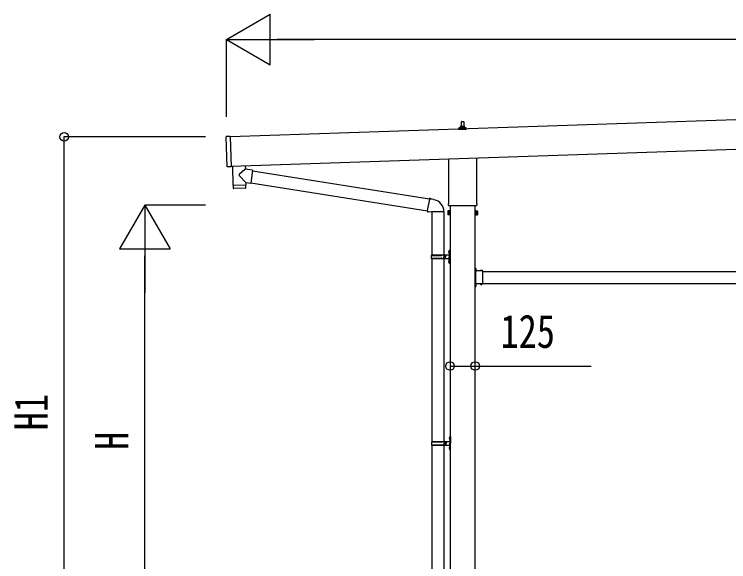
# Model space of a CAD drawing. Units: millimetres, scale not verified. Extents: x -21025 to 21025, y -14850 to 14850.
# Drawn here: x 94 to 3630, y -3301 to -594 of the extents above; entities that cross this region are included whole.
import ezdxf
from ezdxf.enums import TextEntityAlignment as Align

# ---------------------------------------------------------------- set-up
doc = ezdxf.new("R2010")
doc.units = ezdxf.units.MM
doc.header["$LTSCALE"] = 60
for name, color, linetype in [('0-5_YKK_13', 4, 'Continuous'), ('0-6_YKK_A1', 4, 'Continuous'), ('0-7_YKK_D', 6, 'Continuous')]:
    doc.layers.add(name, color=color, linetype=linetype)
doc.styles.add('ＭＳ ゴシック', font='')
doc.styles.get('ＭＳ ゴシック').set_extended_font_data('MS Gothic')

msp = doc.modelspace()

# ---------------------------------------------------------------- linework, layer by layer
at = {"layer": '0-5_YKK_13'}
for p, q in [((2306.86, -1148.7), (2307.58, -1125.17)), ((2308.58, -1124.2), (2317.13, -1124.2)), ((2318.13, -1125.17), (2318.86, -1148.7)), ((2294.61, -1164.2), (2294.61, -1156.48)), ((2331.11, -1164.2), (2294.61, -1164.2)), ((2294.99, -1155.7), (2330.72, -1155.7)), ((2295.37, -1155.51), (2302.09, -1153.88)), ((2302.47, -1153.7), (2323.24, -1153.7)), ((2302.86, -1152.91), (2302.86, -1148.7)), ((2303.86, -1148.7), (2321.86, -1148.7)), ((2322.86, -1152.91), (2322.86, -1148.7)), ((2330.34, -1155.51), (2323.62, -1153.88)), ((2331.11, -1164.2), (2331.11, -1156.48)), ((1146.56, -1347.79), (1141.63, -1199.88)), ((1161.58, -1198.21), (1142.6, -1198.84)), ((2381.16, -1304.06), (2381.16, -1528.18)), ((1237.05, -1342.19), (1237.65, -1360.38)), ((2244.56, -1528.18), (2244.56, -1308.61)), ((1273.26, -1365.44), (1264.29, -1428.5)), ((1273, -1367.27), (2148.99, -1506.74)), ((1239.81, -1425.02), (1208.31, -1392.51)), ((1176.28, -1440.17), (1176.94, -1453.2)), ((1180.74, -1439.02), (1180.79, -1440.01)), ((1235.71, -1437.18), (1235.73, -1438.18)), ((1239.81, -1425.02), (1264.29, -1428.5)), ((1239.81, -1425.02), (1240.21, -1437.03)), ((1264.55, -1426.68), (2138.57, -1565.83)), ((1237.55, -1454.13), (1180.04, -1456.05)), ((2149.31, -1504.92), (2143.78, -1536.29)), ((2149.31, -1504.92), (2150.45, -1502.94)), ((2150.45, -1502.94), (2154.01, -1503.57)), ((2154.01, -1503.57), (2154.43, -1505.91)), ((2168.94, -1508.74), (2170.63, -1510.37)), ((2170.63, -1510.37), (2172.74, -1510.82)), ((2138.25, -1567.65), (2143.78, -1536.29)), ((2242.86, -1536.96), (2242.86, -1531.46)), ((2380.79, -1540.46), (2244.92, -1540.46)), ((2382.86, -1531.46), (2382.86, -1536.96)), ((2138.25, -1567.65), (2138.64, -1569.9)), ((2138.25, -1567.65), (2143.4, -1568.47)), ((2138.64, -1569.9), (2142.21, -1570.53)), ((2142.21, -1570.53), (2143.4, -1568.47)), ((2143.4, -1568.47), (2158, -1570.78)), ((2158, -1570.78), (2160.21, -1569.8)), ((2220.51, -1570.19), (2159.32, -1570.19)), ((2160.36, -1570.19), (2160.36, -1783.96)), ((2220.36, -1570.19), (2220.36, -1783.96)), ((2238.86, -1566.46), (2239.62, -1565.14)), ((2238.86, -1566.46), (2238.86, -1583.46)), ((2238.86, -1583.46), (2239.62, -1584.77)), ((2245.86, -1570.05), (2239.62, -1570.05)), ((2245.86, -1579.86), (2239.62, -1579.86)), ((2245.86, -1584.77), (2239.62, -1584.77)), ((2248.36, -1584.16), (2245.86, -1584.16)), ((2377.36, -1584.16), (2379.86, -1584.16)), ((2379.86, -1570.05), (2386.1, -1570.05)), ((2379.86, -1579.86), (2386.1, -1579.86)), ((2379.86, -1584.77), (2386.1, -1584.77)), ((2386.86, -1566.46), (2386.1, -1565.14)), ((2386.86, -1583.46), (2386.1, -1584.77)), ((2386.86, -1566.46), (2386.86, -1583.46)), ((2244.05, -1766.81), (2246.1, -1767.81)), ((2245.32, -1764.81), (2245.96, -1764.81)), ((2245.32, -1764.81), (2245.32, -1773.11)), ((2245.96, -1764.81), (2245.96, -1773.11)), ((2245.96, -1764.81), (2246.36, -1765.21)), ((2246.1, -1767.81), (2246.71, -1768.96)), ((2246.36, -1760.96), (2249.36, -1759.46)), ((2246.36, -1760.96), (2246.36, -1792.96)), ((2246.36, -1765.21), (2246.36, -1772.71)), ((2249.36, -1759.46), (2249.36, -1792.96)), ((2249.36, -1759.46), (2250.36, -1759.46)), ((2250.36, -1759.46), (2250.36, -1792.96)), ((2157.36, -1785.96), (2207.69, -1785.96)), ((2157.36, -1799.96), (2207.69, -1799.96)), ((2158.36, -1783.96), (2244.36, -1783.96)), ((2158.36, -1783.96), (2158.36, -1785.96)), ((2158.36, -1801.96), (2158.36, -1799.96)), ((2158.36, -1801.96), (2244.36, -1801.96)), ((2160.36, -1801.96), (2160.36, -2706.46)), ((2217.36, -1783.96), (2217.36, -1788.46)), ((2217.36, -1788.46), (2219.36, -1788.46)), ((2217.36, -1801.96), (2217.36, -1797.46)), ((2217.36, -1797.46), (2219.36, -1797.46)), ((2219.36, -1788.46), (2219.36, -1792.96)), ((2219.36, -1797.46), (2219.36, -1792.96)), ((2220.36, -1801.96), (2220.36, -2706.46)), ((2225.36, -1783.96), (2225.36, -1792.96)), ((2225.36, -1788.46), (2228.36, -1788.46)), ((2225.36, -1801.96), (2225.36, -1792.96)), ((2225.36, -1797.46), (2228.36, -1797.46)), ((2228.36, -1788.46), (2228.36, -1792.96)), ((2228.36, -1797.46), (2228.36, -1792.96)), ((2245.32, -1773.11), (2245.96, -1773.11)), ((2245.96, -1773.11), (2246.36, -1772.71)), ((2246.36, -1824.96), (2246.36, -1792.96)), ((2249.36, -1826.46), (2249.36, -1792.96)), ((2250.36, -1826.46), (2250.36, -1792.96)), ((2244.05, -1814.81), (2246.1, -1815.81)), ((2245.32, -1812.81), (2245.96, -1812.81)), ((2245.32, -1812.81), (2245.32, -1821.11)), ((2245.32, -1821.11), (2245.96, -1821.11)), ((2245.96, -1812.81), (2245.96, -1821.11)), ((2245.96, -1812.81), (2246.36, -1813.21)), ((2245.96, -1821.11), (2246.36, -1820.71)), ((2246.1, -1815.81), (2246.71, -1816.96)), ((2246.36, -1813.21), (2246.36, -1820.71)), ((2246.36, -1824.96), (2249.36, -1826.46)), ((2249.36, -1826.46), (2250.36, -1826.46)), ((2376.96, -1847.46), (2375.36, -1847.46)), ((2375.36, -1851.96), (2376.96, -1851.96)), ((2376.96, -1852.96), (2375.36, -1852.96)), ((2381.06, -1854.96), (2375.36, -1854.96)), ((2376.96, -1856.96), (2375.36, -1856.96)), ((2375.36, -1857.96), (2376.96, -1857.96)), ((2376.96, -1864.42), (2376.96, -1847.46)), ((2376.96, -1850.92), (2376.96, -1858.99)), ((2376.96, -1853.83), (2379.61, -1852.51)), ((2376.96, -1856.08), (2379.61, -1857.41)), ((2413.36, -1862.86), (2376.96, -1862.86)), ((2377.36, -1864.46), (2380.36, -1864.46)), ((2377.36, -1873.24), (2377.36, -1866.46)), ((2377.82, -1850.22), (2377.66, -1850.22)), ((2377.82, -1859.69), (2377.66, -1859.69)), ((2400.62, -1861.99), (2400.62, -1862.16)), ((2409.39, -1862.86), (2401.32, -1862.86)), ((2404.23, -1862.86), (2402.91, -1860.2)), ((2406.48, -1862.86), (2407.81, -1860.2)), ((2410.09, -1861.99), (2410.09, -1862.16)), ((2413.36, -1873.24), (2413.36, -1862.86)), ((2377.36, -1915.24), (2377.36, -1874.67)), ((2413.36, -1915.24), (2413.36, -1874.67)), ((2376.96, -1932.96), (2375.36, -1932.96)), ((2376.96, -1936.96), (2375.36, -1936.96)), ((2376.96, -1942.46), (2375.36, -1942.46)), ((2376.96, -1942.46), (2376.96, -1925.5)), ((2413.36, -1927.06), (2376.96, -1927.06)), ((2376.96, -1930.92), (2376.96, -1938.99)), ((2376.96, -1933.83), (2379.61, -1932.51)), ((2376.96, -1936.08), (2379.61, -1937.41)), ((2377.36, -1923.46), (2377.36, -1916.67)), ((2380.36, -1925.46), (2377.36, -1925.46)), ((2377.82, -1930.22), (2377.66, -1930.22)), ((2377.82, -1939.69), (2377.66, -1939.69)), ((2400.62, -1927.92), (2400.62, -1927.76)), ((2409.39, -1927.06), (2401.32, -1927.06)), ((2404.23, -1927.06), (2402.91, -1929.71)), ((2406.48, -1927.06), (2407.81, -1929.71)), ((2410.09, -1927.92), (2410.09, -1927.76)), ((2413.36, -1927.06), (2413.36, -1916.67)), ((2247.82, -2687.31), (2248.46, -2687.31)), ((2247.82, -2687.31), (2247.82, -2695.61)), ((2248.46, -2687.31), (2248.46, -2695.61)), ((2248.46, -2687.31), (2248.86, -2687.71)), ((2248.86, -2683.46), (2251.86, -2681.96)), ((2248.86, -2683.46), (2248.86, -2715.46)), ((2251.86, -2681.96), (2251.86, -2715.46)), ((2251.86, -2681.96), (2252.86, -2681.96)), ((2252.86, -2681.96), (2252.86, -2715.46)), ((2159.86, -2708.46), (2210.19, -2708.46)), ((2159.86, -2722.46), (2210.19, -2722.46)), ((2160.86, -2706.46), (2246.86, -2706.46)), ((2160.86, -2706.46), (2160.86, -2708.46)), ((2160.86, -2724.46), (2160.86, -2722.46)), ((2219.86, -2706.46), (2219.86, -2710.96)), ((2219.86, -2710.96), (2221.86, -2710.96)), ((2219.86, -2724.46), (2219.86, -2719.96)), ((2219.86, -2719.96), (2221.86, -2719.96)), ((2221.86, -2710.96), (2221.86, -2715.46)), ((2221.86, -2719.96), (2221.86, -2715.46)), ((2227.86, -2706.46), (2227.86, -2715.46)), ((2227.86, -2710.96), (2230.86, -2710.96)), ((2227.86, -2724.46), (2227.86, -2715.46)), ((2227.86, -2719.96), (2230.86, -2719.96)), ((2230.86, -2710.96), (2230.86, -2715.46)), ((2230.86, -2719.96), (2230.86, -2715.46)), ((2246.55, -2689.31), (2248.6, -2690.31)), ((2247.82, -2695.61), (2248.46, -2695.61)), ((2248.46, -2695.61), (2248.86, -2695.21)), ((2248.6, -2690.31), (2249.21, -2691.46)), ((2248.86, -2687.71), (2248.86, -2695.21)), ((2248.86, -2747.46), (2248.86, -2715.46)), ((2251.86, -2748.96), (2251.86, -2715.46)), ((2252.86, -2748.96), (2252.86, -2715.46)), ((2160.36, -2724.45), (2160.36, -3628.96)), ((2160.86, -2724.46), (2246.86, -2724.46)), ((2220.36, -2724.45), (2220.36, -3628.96)), ((2246.55, -2737.31), (2248.6, -2738.31)), ((2247.82, -2735.31), (2248.46, -2735.31)), ((2247.82, -2735.31), (2247.82, -2743.61)), ((2247.82, -2743.61), (2248.46, -2743.61)), ((2248.46, -2735.31), (2248.46, -2743.61)), ((2248.46, -2735.31), (2248.86, -2735.71)), ((2248.46, -2743.61), (2248.86, -2743.21)), ((2248.6, -2738.31), (2249.21, -2739.46)), ((2248.86, -2735.71), (2248.86, -2743.21)), ((2248.86, -2747.46), (2251.86, -2748.96)), ((2251.86, -2748.96), (2252.86, -2748.96))]:
    msp.add_line(p, q, dxfattribs=at)
for points in [[(1161.58, -1198.21), (1166.58, -1348.13), (1147.59, -1348.76)], [(1173.08, -1344.33), (1176.25, -1439.17), (1240.21, -1437.03)], [(1237.65, -1360.38), (1235.56, -1362.15), (1208.35, -1385.18)], [(1273.26, -1365.44), (1247.34, -1361.75), (1237.65, -1360.38)], [(1240.45, -1451.09), (1240.24, -1438.03), (1176.28, -1440.17)], [(2149.31, -1504.92), (2154.43, -1505.91), (2168.94, -1508.74)], [(2245.86, -1584.77), (2245.86, -1565.14), (2239.62, -1565.14)], [(2245.86, -1584.16), (2245.86, -1565.76), (2248.36, -1565.76)], [(2379.86, -1584.16), (2379.86, -1565.76), (2377.36, -1565.76)], [(2379.86, -1584.77), (2379.86, -1565.14), (2386.1, -1565.14)], [(2244.05, -1771.1), (2246.1, -1770.11), (2246.71, -1768.96)], [(2244.05, -1819.1), (2246.1, -1818.11), (2246.71, -1816.96)], [(2375.36, -1862.46), (2375.36, -1856.46), (2375.36, -1853.46), (2375.36, -1847.46)], [(2377.36, -1866.46), (2380.36, -1866.46), (2380.36, -1862.86)], [(2375.36, -1942.46), (2375.36, -1936.46), (2375.36, -1933.46), (2375.36, -1927.46)], [(2377.36, -1923.46), (2380.36, -1923.46), (2380.36, -1927.06)], [(2246.55, -2693.6), (2248.6, -2692.61), (2249.21, -2691.46)], [(2246.55, -2741.6), (2248.6, -2740.61), (2249.21, -2739.46)]]:
    msp.add_lwpolyline(points, dxfattribs=at)
for points in [[(2248.36, -1585.46), (2248.36, -1564.46), (2250.36, -1564.46), (2250.36, -1585.46)], [(2377.36, -1585.46), (2377.36, -1564.46), (2375.36, -1564.46), (2375.36, -1585.46)]]:
    msp.add_lwpolyline(points, close=True, dxfattribs=at)
for centre, radius, start, end in [((2308.58, -1125.2), 1, 90, 178.60509), ((2317.13, -1125.2), 1, 1.39491, 90), ((2295.61, -1156.48), 1, 103.62699, 180), ((2301.86, -1152.91), 1, 283.62699, 0), ((2306.94, -1149.33), 4.13, 90, 171.17633), ((2303.86, -1149.7), 1, 90, 180), ((2316.19, -1148.7), 4.83, 133.60282, 180), ((2309.52, -1148.7), 4.83, 0, 46.39718), ((2318.77, -1149.33), 4.13, 8.82367, 90), ((2321.86, -1149.7), 1, 0, 90), ((2323.86, -1152.91), 1, 180, 256.37301), ((2330.11, -1156.48), 1, 0, 76.37301), ((1142.63, -1199.84), 1, 91.90915, 181.90915), ((1147.56, -1347.76), 1, 181.90915, 271.90915), ((1211.73, -1388.86), 5, 132.56466, 226.88314), ((1179.94, -1453.05), 3, 182.90915, 271.95747), ((1237.45, -1451.13), 3, 271.90915, 0.90915), ((2160.21, -1569.8), 60.3, 359.62495, 78), ((2246.86, -1531.46), 4, 125.09963, 180), ((2246.86, -1536.96), 4, 180, 194.47751), ((2246.86, -1536.96), 4, 194.47751, 241.04498), ((2378.86, -1536.96), 4, 298.95502, 345.52249), ((2378.86, -1531.46), 4, 0, 54.90037), ((2378.86, -1536.96), 4, 345.52249, 0), ((2243.2, -1567.6), 4.34, 145.61575, 214.38425), ((2255.1, -1574.96), 16.24, 162.41205, 197.58795), ((2243.2, -1582.32), 4.34, 145.61575, 214.38425), ((2382.51, -1567.6), 4.34, 325.61575, 34.38425), ((2370.62, -1574.96), 16.24, 342.41205, 17.58795), ((2382.51, -1582.32), 4.34, 325.61575, 34.38425), ((2249.65, -1768.96), 6, 136.21765, 223.78235), ((2206.11, -1792.96), 49.25, 171.82876, 180.00002), ((2206.11, -1792.96), 49.25, 180.00002, 188.17127), ((2207.69, -1783.96), 2, 270, 359.99998), ((2207.69, -1801.96), 2, 0.00005, 90.00004), ((2244.36, -1781.96), 2, 270, 359.99998), ((2244.36, -1803.96), 2, 0.00005, 90.00004), ((2249.65, -1816.96), 6, 136.21765, 223.78235), ((2377.36, -1862.46), 2, 180, 270), ((2377.66, -1850.92), 0.7, 90, 180), ((2377.66, -1858.99), 0.7, 180, 270), ((2376.66, -1873.96), 1, 314.427, 45.573), ((2377.82, -1851.08), 0.862, 39.12355, 90), ((2377.82, -1858.83), 0.862, 270, 320.87645), ((2373.06, -1854.96), 7, 0, 39.12355), ((2373.06, -1854.96), 7, 320.87645, 0), ((2401.48, -1861.99), 0.862, 129.12355, 180), ((2401.32, -1862.16), 0.7, 180, 270), ((2405.36, -1866.76), 7, 90, 129.12355), ((2405.36, -1866.76), 7, 50.87645, 90), ((2409.39, -1862.16), 0.7, 270, 0), ((2409.23, -1861.99), 0.862, 0, 50.87645), ((2414.06, -1873.96), 1, 134.427, 225.573), ((2377.36, -1927.46), 2, 90, 180), ((2377.66, -1930.92), 0.7, 90, 180), ((2377.66, -1938.99), 0.7, 180, 270), ((2376.66, -1915.96), 1, 314.427, 45.573), ((2377.82, -1931.08), 0.862, 39.12355, 90), ((2377.82, -1938.83), 0.862, 270, 320.87645), ((2373.06, -1934.96), 7, 0, 39.12355), ((2373.06, -1934.96), 7, 320.87645, 0), ((2401.32, -1927.76), 0.7, 90, 180), ((2401.48, -1927.92), 0.862, 180, 230.87645), ((2405.36, -1923.16), 7, 230.87645, 270), ((2405.36, -1923.16), 7, 270, 309.12355), ((2409.39, -1927.76), 0.7, 0, 90), ((2409.23, -1927.92), 0.862, 309.12355, 0), ((2414.06, -1915.96), 1, 134.427, 225.573), ((2252.15, -2691.46), 6, 136.21765, 223.78235), ((2208.61, -2715.46), 49.25, 171.82876, 180.00002), ((2208.61, -2715.46), 49.25, 180.00002, 188.17127), ((2210.19, -2706.46), 2, 270, 359.99998), ((2210.19, -2724.46), 2, 0.00005, 90.00004), ((2246.86, -2704.46), 2, 270, 359.99998), ((2252.15, -2739.46), 6, 136.21765, 223.78235), ((2246.86, -2726.46), 2, 0.00005, 90.00004)]:
    msp.add_arc(centre, radius, start, end, dxfattribs=at)
at = {"layer": '0-6_YKK_A1'}
for p, q in [((6553.7, -1019.92), (1161.63, -1199.63)), ((1166.46, -1344.55), (6558.53, -1164.81)), ((2250.36, -1540.46), (2250.36, -4337.96)), ((2375.36, -4337.96), (2375.36, -1540.46)), ((2413.36, -1864.96), (5312.36, -1864.96)), ((2380.36, -1924.96), (2375.86, -1924.96)), ((2413.36, -1924.96), (5312.36, -1924.96))]:
    msp.add_line(p, q, dxfattribs=at)
msp.add_lwpolyline([(2380.36, -1864.96), (2375.86, -1864.96), (2375.86, -1924.96)], dxfattribs=at)
at = {"layer": '0-7_YKK_D'}
for p, q in [((1144.16, -718.84), (1360.67, -593.84)), ((1360.67, -843.84), (1360.67, -593.84)), ((1144.16, -1100.16), (1144.16, -717.84)), ((1144.16, -718.84), (1360.67, -843.84)), ((1144.16, -718.84), (1577.18, -718.84)), ((6326, -718.84), (1394.16, -718.84)), ((1040.21, -1200.34), (339.21, -1200.34)), ((340.21, -3837.96), (340.21, -1200.34)), ((740.21, -1537.96), (615.21, -1754.46)), ((1040.21, -1537.96), (739.21, -1537.96)), ((740.21, -1537.96), (865.21, -1754.46)), ((740.21, -1537.96), (740.21, -1970.97)), ((615.21, -1754.46), (865.21, -1754.46)), ((740.21, -3587.96), (740.21, -1787.96))]:
    msp.add_line(p, q, dxfattribs=at)
msp.add_lwpolyline([(2250.36, -2333.17), (2375.36, -2333.17), (2948.36, -2333.17)], dxfattribs=at)
for centre in [(340.21, -1200.34), (2250.36, -2333.17), (2375.36, -2333.17)]:
    msp.add_circle(centre, 21.25, dxfattribs=at)

# ---------------------------------------------------------------- texts
at = {"layer": '0-7_YKK_D', "style": 'ＭＳ ゴシック', "width": 0.8}
msp.add_text('125', height=165, dxfattribs=at).set_placement((2500.36, -2293.17), align=Align.BOTTOM_LEFT)
for s, p in [('H1', (308.21, -2651.15)), ('H', (708.21, -2747.96))]:
    msp.add_text(s, height=165, rotation=90, dxfattribs=at).set_placement(p, align=Align.BOTTOM_LEFT)

doc.saveas('drawing.dxf')
